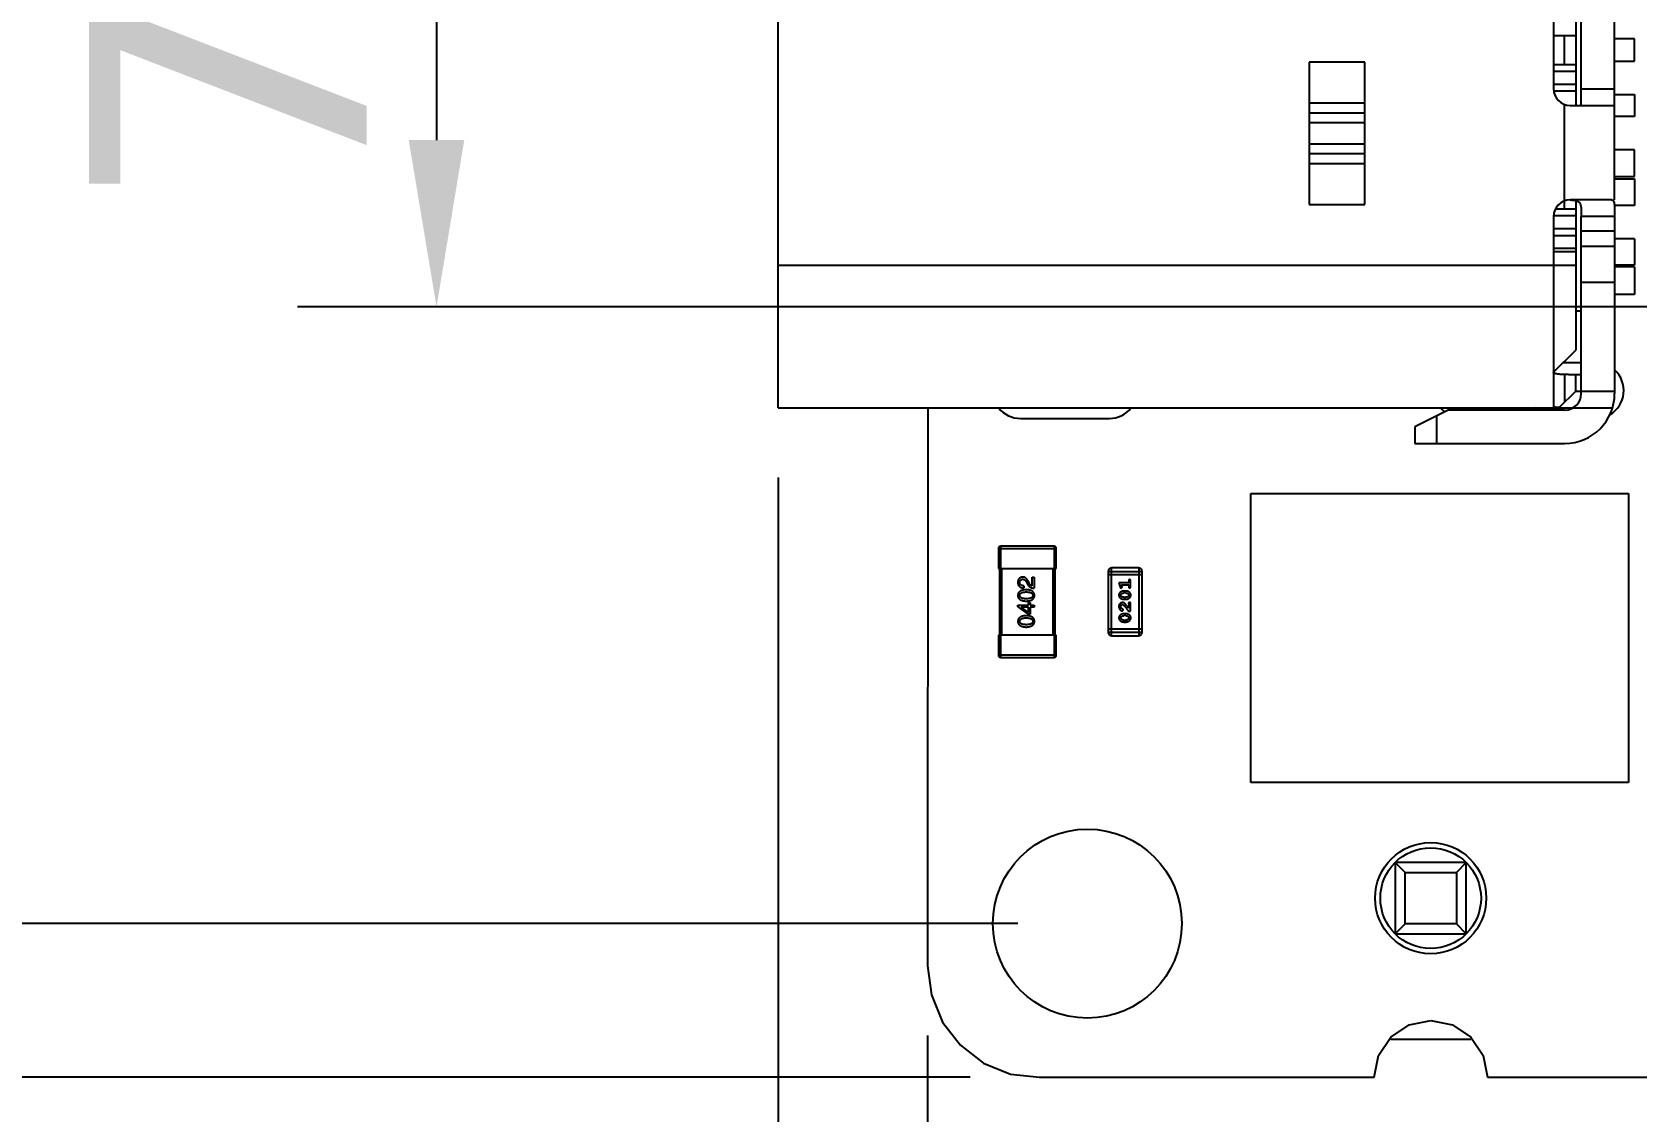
# Model space of a CAD drawing. Header units: millimetres. Extents: x 563 to 681, y 173 to 284.
# Drawn here: x 602.34 to 616.78, y 244.02 to 253.73 of the extents above; entities that cross this region are included whole.
import ezdxf

# ---------------------------------------------------------------- set-up
doc = ezdxf.new("R2010")
doc.units = ezdxf.units.MM
doc.header["$LTSCALE"] = 30.734
doc.header["$PDMODE"] = 3
doc.header["$PDSIZE"] = 0.3125
doc.layers.get('0').update_dxf_attribs({"linetype": 'CONTINUOUS'})
doc.layers.get('Defpoints').update_dxf_attribs({"linetype": 'CONTINUOUS'})
doc.layers.add('dim', color=6, linetype='CONTINUOUS', lineweight=9)
doc.styles.add('Verdana', font='verdana.ttf', dxfattribs={"height": 2.5})
doc.dimstyles.new('aaaaaaaa 3.0', dxfattribs={"dimtxt": 2.5, "dimasz": 1.5, "dimexe": 1.25, "dimexo": 0.625, "dimtad": 1, "dimdec": 1, "dimzin": 9, "dimdsep": 46, "dimtxsty": 'Verdana', "dimcen": 0, "dimazin": 0, "dimtfac": 1, "dimtofl": 0, "dimtmove": 0, "dimatfit": 3, "dimfxl": 1, "dimlwd": 25, "dimlwe": 25, "dimarcsym": 0})

# ---------------------------------------------------------------- blocks, each defined once
blk = doc.blocks.new('*D17')
at = {"layer": 'Defpoints', "color": 0}
for p in [(611.405, 265.342), (595.015, 244.334), (611.405, 244.334)]:
    blk.add_point(p, dxfattribs=at)
at = {"layer": 'dim', "color": 0, "lineweight": 25}
for p, q in [((610.78, 265.342), (593.765, 265.342)), ((595.015, 263.842), (595.015, 245.834)), ((610.78, 244.334), (593.765, 244.334))]:
    blk.add_line(p, q, dxfattribs=at)
at = {"layer": 'dim', "color": 0}
for points in [[(595.265, 263.842), (594.765, 263.842), (595.015, 265.342)], [(594.765, 245.834), (595.265, 245.834), (595.015, 244.334)]]:
    blk.add_solid(points, dxfattribs=at)
at = {"layer": 'dim', "color": 0, "insert": (593.114, 254.838), "char_height": 2.5, "attachment_point": 5, "rotation": 90, "style": 'Verdana'}
blk.add_mtext('21', dxfattribs=at)
blk = doc.blocks.new('*D20')
at = {"layer": 'Defpoints', "color": 0}
for p in [(611.834, 263.954), (600.347, 245.715), (611.835, 245.715)]:
    blk.add_point(p, dxfattribs=at)
at = {"layer": 'dim', "color": 0, "lineweight": 25}
for p, q in [((611.209, 263.954), (599.097, 263.954)), ((600.347, 262.454), (600.347, 247.215)), ((611.21, 245.715), (599.097, 245.715))]:
    blk.add_line(p, q, dxfattribs=at)
at = {"layer": 'dim', "color": 0}
for points in [[(600.597, 262.454), (600.097, 262.454), (600.347, 263.954)], [(600.097, 247.215), (600.597, 247.215), (600.347, 245.715)]]:
    blk.add_solid(points, dxfattribs=at)
at = {"layer": 'dim', "color": 0, "insert": (598.415, 254.835), "char_height": 2.5, "attachment_point": 5, "rotation": 90, "style": 'Verdana'}
blk.add_mtext('18.2', dxfattribs=at)
blk = doc.blocks.new('*D25')
at = {"layer": 'Defpoints', "color": 0}
for p in [(632.68, 246.574), (610.397, 245.334), (632.68, 233.318)]:
    blk.add_point(p, dxfattribs=at)
at = {"layer": 'dim', "color": 0, "lineweight": 25}
for p, q in [((632.68, 245.949), (632.68, 232.068)), ((610.397, 244.709), (610.397, 232.068)), ((611.897, 233.318), (631.18, 233.318))]:
    blk.add_line(p, q, dxfattribs=at)
at = {"layer": 'dim', "color": 0}
for points in [[(611.897, 233.568), (611.897, 233.068), (610.397, 233.318)], [(631.18, 233.068), (631.18, 233.568), (632.68, 233.318)]]:
    blk.add_solid(points, dxfattribs=at)
at = {"layer": 'dim', "color": 0, "insert": (621.539, 235.245), "char_height": 2.5, "attachment_point": 5, "style": 'Verdana'}
blk.add_mtext('22.3', dxfattribs=at)
blk = doc.blocks.new('*D28')
at = {"layer": 'Defpoints', "color": 0}
for p in [(609.051, 250.354), (610.397, 245.334), (610.397, 233.318)]:
    blk.add_point(p, dxfattribs=at)
at = {"layer": 'dim', "color": 0, "lineweight": 25}
for p, q in [((609.051, 249.729), (609.051, 232.068)), ((610.397, 244.709), (610.397, 232.068)), ((607.551, 233.318), (599.55, 233.318)), ((611.897, 233.318), (613.397, 233.318))]:
    blk.add_line(p, q, dxfattribs=at)
at = {"layer": 'dim', "color": 0}
for points in [[(607.551, 233.068), (607.551, 233.568), (609.051, 233.318)], [(611.897, 233.568), (611.897, 233.068), (610.397, 233.318)]]:
    blk.add_solid(points, dxfattribs=at)
at = {"layer": 'dim', "color": 0, "insert": (602.624, 235.245), "char_height": 2.5, "attachment_point": 5, "style": 'Verdana'}
blk.add_mtext('1.3', dxfattribs=at)
blk = doc.blocks.new('*D31')
at = {"layer": 'Defpoints', "color": 0}
for p in [(624.585, 258.369), (605.977, 251.263), (624.585, 251.263)]:
    blk.add_point(p, dxfattribs=at)
at = {"layer": 'dim', "color": 0, "lineweight": 25}
for p, q in [((623.96, 258.369), (604.727, 258.369)), ((605.977, 256.869), (605.977, 252.763)), ((623.96, 251.263), (604.727, 251.263))]:
    blk.add_line(p, q, dxfattribs=at)
at = {"layer": 'dim', "color": 0}
for points in [[(606.227, 256.869), (605.727, 256.869), (605.977, 258.369)], [(605.727, 252.763), (606.227, 252.763), (605.977, 251.263)]]:
    blk.add_solid(points, dxfattribs=at)
at = {"layer": 'dim', "color": 0, "insert": (604.098, 254.816), "char_height": 2.5, "attachment_point": 5, "rotation": 90, "style": 'Verdana'}
blk.add_mtext('7.1', dxfattribs=at)
blk = doc.blocks.new('*D32')
at = {"layer": 'Defpoints', "color": 0}
for p in [(624.586, 251.319), (610.397, 245.334), (624.586, 238.448)]:
    blk.add_point(p, dxfattribs=at)
at = {"layer": 'dim', "color": 0, "lineweight": 25}
for p, q in [((624.586, 250.694), (624.586, 237.198)), ((610.397, 244.709), (610.397, 237.198)), ((611.897, 238.448), (623.086, 238.448))]:
    blk.add_line(p, q, dxfattribs=at)
at = {"layer": 'dim', "color": 0}
for points in [[(611.897, 238.698), (611.897, 238.198), (610.397, 238.448)], [(623.086, 238.198), (623.086, 238.698), (624.586, 238.448)]]:
    blk.add_solid(points, dxfattribs=at)
at = {"layer": 'dim', "color": 0, "insert": (617.491, 240.349), "char_height": 2.5, "attachment_point": 5, "style": 'Verdana'}
blk.add_mtext('14.2', dxfattribs=at)

msp = doc.modelspace()

# ---------------------------------------------------------------- linework, layer by layer
at = {"linetype": 'Continuous'}
for p, q in [((609.051, 250.354), (609.051, 259.294)), ((616.581, 252.224), (616.581, 257.424)), ((616.231, 256.574), (616.231, 253.074)), ((616.281, 253.074), (616.281, 256.574)), ((616.031, 256.424), (616.031, 253.224)), ((616.031, 253.704), (616.231, 253.704)), ((616.131, 253.444), (616.131, 253.704)), ((616.759, 253.674), (616.581, 253.674)), ((616.759, 253.474), (616.759, 253.674)), ((613.831, 253.464), (613.831, 252.184)), ((614.331, 253.464), (613.831, 253.464)), ((614.331, 252.184), (614.331, 253.464)), ((616.031, 253.444), (616.231, 253.444)), ((616.031, 253.384), (616.231, 253.384)), ((616.581, 253.474), (616.759, 253.474)), ((616.231, 253.264), (616.031, 253.264)), ((616.281, 253.224), (616.581, 253.224)), ((613.831, 253.098), (614.331, 253.098)), ((616.231, 253.204), (616.034, 253.204)), ((616.131, 252.144), (616.131, 253.082)), ((616.181, 253.074), (616.581, 253.074)), ((616.581, 253.174), (616.759, 253.174)), ((616.759, 253.174), (616.759, 252.974)), ((613.831, 253.009), (614.331, 253.009)), ((614.331, 252.918), (613.831, 252.918)), ((616.759, 252.974), (616.581, 252.974)), ((613.831, 252.73), (614.331, 252.73)), ((614.331, 252.638), (613.831, 252.638)), ((616.759, 252.674), (616.581, 252.674)), ((616.759, 252.434), (616.759, 252.674)), ((614.331, 252.55), (613.831, 252.55)), ((616.581, 252.434), (616.759, 252.434)), ((616.581, 252.414), (616.759, 252.414)), ((616.759, 252.414), (616.759, 252.174)), ((616.556, 252.224), (616.181, 252.224)), ((616.231, 252.218), (616.231, 250.874)), ((613.831, 252.184), (614.331, 252.184)), ((616.031, 252.074), (616.031, 250.37)), ((616.033, 252.084), (616.231, 252.084)), ((616.051, 252.144), (616.231, 252.144)), ((616.281, 250.484), (616.281, 252.074)), ((616.581, 252.074), (616.281, 252.074)), ((616.759, 252.174), (616.581, 252.174)), ((616.581, 252.074), (616.581, 250.484)), ((616.231, 251.964), (616.031, 251.964)), ((616.281, 251.945), (616.581, 251.945)), ((616.031, 251.904), (616.231, 251.904)), ((616.031, 251.791), (616.231, 251.791)), ((616.581, 251.805), (616.281, 251.805)), ((616.759, 251.874), (616.581, 251.874)), ((616.759, 251.874), (616.759, 251.639)), ((616.231, 251.634), (609.051, 251.634)), ((616.031, 251.761), (616.231, 251.761)), ((616.759, 251.639), (616.581, 251.639)), ((616.759, 251.624), (616.581, 251.624)), ((616.759, 251.624), (616.759, 251.374)), ((616.281, 251.484), (616.581, 251.484)), ((616.759, 251.374), (616.581, 251.374)), ((616.281, 251.224), (616.231, 251.224)), ((616.031, 250.674), (616.231, 250.874)), ((616.281, 250.759), (616.116, 250.759)), ((616.131, 250.654), (616.131, 250.404)), ((616.167, 250.654), (616.131, 250.654)), ((616.167, 250.654), (616.281, 250.654)), ((616.231, 250.504), (616.231, 250.654)), ((616.231, 250.504), (616.083, 250.356)), ((616.231, 250.504), (616.581, 250.504)), ((609.051, 250.354), (616.081, 250.354)), ((610.399, 250.354), (610.397, 245.334)), ((615.081, 250.334), (614.781, 250.184)), ((616.131, 250.334), (615.081, 250.334)), ((615.211, 250.354), (615.211, 250.334)), ((615.361, 250.334), (615.361, 250.354)), ((616.083, 250.354), (616.562, 250.354)), ((611.233, 250.259), (612.033, 250.259)), ((614.781, 250.184), (614.781, 250.034)), ((614.981, 250.034), (614.981, 250.284)), ((614.781, 250.034), (616.131, 250.034)), ((613.305, 246.984), (613.305, 249.584)), ((613.305, 249.584), (616.705, 249.584)), ((616.705, 249.584), (616.705, 246.984)), ((611.035, 249.089), (611.035, 248.909)), ((611.035, 249.089), (611.555, 249.089)), ((611.055, 248.909), (611.055, 249.109)), ((611.535, 249.109), (611.055, 249.109)), ((611.535, 249.109), (611.535, 248.909)), ((611.555, 248.909), (611.555, 249.089)), ((611.035, 248.909), (611.555, 248.909)), ((611.045, 248.909), (611.045, 248.309)), ((611.065, 248.309), (611.065, 248.909)), ((611.525, 248.909), (611.525, 248.309)), ((611.545, 248.309), (611.545, 248.909)), ((612.023, 248.883), (612.023, 248.335)), ((612.023, 248.883), (612.328, 248.883)), ((612.053, 248.304), (612.053, 248.914)), ((612.297, 248.914), (612.053, 248.914)), ((612.297, 248.914), (612.297, 248.304)), ((612.328, 248.335), (612.328, 248.883)), ((611.262, 248.753), (611.262, 248.734)), ((611.287, 248.785), (611.298, 248.766)), ((611.312, 248.776), (611.303, 248.792)), ((611.339, 248.752), (611.339, 248.832)), ((611.339, 248.832), (611.357, 248.832)), ((611.357, 248.832), (611.357, 248.731)), ((612.328, 248.853), (612.023, 248.853)), ((612.119, 248.78), (612.129, 248.744)), ((612.207, 248.78), (612.119, 248.78)), ((612.146, 248.748), (612.142, 248.763)), ((612.142, 248.763), (612.207, 248.763)), ((612.207, 248.798), (612.207, 248.78)), ((612.207, 248.763), (612.207, 248.746)), ((612.224, 248.746), (612.224, 248.798)), ((611.305, 248.58), (611.305, 248.602)), ((611.305, 248.602), (611.321, 248.602)), ((611.321, 248.602), (611.321, 248.58)), ((612.181, 248.706), (612.163, 248.706)), ((612.163, 248.632), (612.181, 248.632)), ((612.181, 248.689), (612.164, 248.689)), ((612.164, 248.65), (612.181, 248.65)), ((612.207, 248.588), (612.207, 248.552)), ((612.224, 248.603), (612.216, 248.603)), ((612.224, 248.526), (612.224, 248.603)), ((611.209, 248.564), (611.209, 248.58)), ((611.209, 248.58), (611.305, 248.58)), ((611.209, 248.564), (611.303, 248.497)), ((611.238, 248.562), (611.238, 248.561)), ((611.305, 248.562), (611.238, 248.562)), ((611.305, 248.514), (611.238, 248.561)), ((611.321, 248.497), (611.303, 248.497)), ((611.305, 248.514), (611.305, 248.562)), ((611.321, 248.58), (611.357, 248.58)), ((611.321, 248.562), (611.321, 248.497)), ((611.357, 248.562), (611.321, 248.562)), ((611.357, 248.58), (611.357, 248.562)), ((612.181, 248.502), (612.163, 248.502)), ((612.181, 248.485), (612.164, 248.485)), ((612.164, 248.445), (612.181, 248.445)), ((612.205, 248.526), (612.224, 248.526)), ((611.035, 248.309), (611.035, 248.129)), ((611.555, 248.309), (611.035, 248.309)), ((611.055, 248.109), (611.055, 248.309)), ((611.535, 248.309), (611.535, 248.109)), ((611.555, 248.129), (611.555, 248.309)), ((612.328, 248.365), (612.023, 248.365)), ((612.328, 248.335), (612.023, 248.335)), ((612.053, 248.304), (612.297, 248.304)), ((612.163, 248.428), (612.181, 248.428)), ((611.555, 248.129), (611.035, 248.129)), ((611.055, 248.109), (611.535, 248.109)), ((616.705, 246.984), (613.305, 246.984)), ((614.605, 246.264), (614.605, 245.624)), ((614.694, 246.176), (614.605, 246.264)), ((615.245, 246.264), (614.605, 246.264)), ((614.694, 245.712), (614.694, 246.176)), ((614.694, 246.176), (615.157, 246.176)), ((615.245, 246.264), (615.157, 246.176)), ((615.157, 246.176), (615.157, 245.712)), ((615.245, 245.624), (615.245, 246.264)), ((614.694, 245.712), (614.605, 245.624)), ((615.157, 245.712), (614.694, 245.712)), ((615.245, 245.624), (615.157, 245.712)), ((614.605, 245.624), (615.245, 245.624)), ((610.397, 245.334), (610.431, 245.073)), ((610.431, 245.073), (610.532, 244.83)), ((610.532, 244.83), (610.692, 244.621)), ((614.73, 244.805), (614.925, 244.844)), ((614.925, 244.844), (615.121, 244.805)), ((614.454, 244.529), (614.565, 244.694)), ((614.565, 244.694), (614.73, 244.805)), ((615.121, 244.805), (615.286, 244.694)), ((615.286, 244.694), (615.396, 244.529)), ((610.692, 244.621), (610.901, 244.46)), ((615.286, 244.674), (614.565, 244.674)), ((610.901, 244.46), (611.144, 244.36)), ((614.416, 244.333), (614.454, 244.529)), ((615.396, 244.529), (615.435, 244.333)), ((611.144, 244.36), (611.405, 244.334)), ((611.405, 244.334), (614.416, 244.333)), ((615.435, 244.333), (616.956, 244.333))]:
    msp.add_line(p, q, dxfattribs=at)
msp.add_circle((611.835, 245.715), 0.85)
for radius in [0.5, 0.453]:
    msp.add_circle((614.925, 245.944), radius, dxfattribs=at)
for centre, radius, start, end in [((616.181, 253.224), 0.15, 180, 270), ((616.181, 252.074), 0.15, 90, 180), ((616.413, 250.509), 0.25, 300.7031, 47.2507), ((616.131, 250.484), 0.45, 270, 0), ((616.131, 250.484), 0.15, 270, 0), ((611.233, 250.509), 0.25, 218.9561, 270), ((612.033, 250.509), 0.25, 270, 321.0139), ((615.213, 250.509), 0.25, 218.9553, 229.8662), ((615.873, 250.204), 0.15, 90, 119.9041), ((611.055, 249.089), 0.02, 90, 180), ((611.535, 249.089), 0.02, 0, 90), ((612.053, 248.883), 0.0305, 90, 180), ((612.297, 248.883), 0.0305, 0, 90), ((612.053, 248.335), 0.0305, 180, 270), ((612.297, 248.335), 0.0305, 270, 0), ((611.055, 248.129), 0.02, 180, 270), ((611.535, 248.129), 0.02, 270, 0)]:
    msp.add_arc(centre, radius, start, end, dxfattribs=at)
for points, knots in [([(616.181, 252.224), (616.191, 252.223), (616.21, 252.223), (616.236, 252.219), (616.255, 252.21), (616.265, 252.2), (616.273, 252.187), (616.279, 252.166), (616.281, 252.138), (616.281, 252.107), (616.281, 252.085), (616.281, 252.074)], [0, 0, 0, 0, 0.138155, 0.258905, 0.36183, 0.410568, 0.460694, 0.572168, 0.702395, 0.847441, 1, 1, 1, 1]), ([(616.556, 252.224), (616.559, 252.224), (616.566, 252.222), (616.573, 252.212), (616.577, 252.198), (616.579, 252.18), (616.581, 252.157), (616.581, 252.131), (616.581, 252.103), (616.581, 252.084), (616.581, 252.074)], [0, 0, 0, 0, 0.058249, 0.124867, 0.214663, 0.331928, 0.474576, 0.637764, 0.815436, 1, 1, 1, 1]), ([(616.131, 250.654), (616.117, 250.654), (616.098, 250.655), (616.074, 250.657), (616.059, 250.659), (616.047, 250.661), (616.039, 250.665), (616.033, 250.669), (616.031, 250.673), (616.031, 250.675)], [0, 0, 0, 0, 0.390034, 0.551988, 0.689235, 0.800891, 0.886957, 0.950101, 1, 1, 1, 1]), ([(616.083, 250.356), (616.076, 250.356), (616.063, 250.357), (616.048, 250.359), (616.039, 250.362), (616.035, 250.364), (616.032, 250.367), (616.031, 250.369), (616.031, 250.37)], [0, 0, 0, 0, 0.396301, 0.692128, 0.801126, 0.885377, 0.948565, 1, 1, 1, 1]), ([(611.253, 248.832), (611.252, 248.832), (611.248, 248.832), (611.244, 248.831), (611.239, 248.83), (611.235, 248.828), (611.231, 248.826), (611.228, 248.824), (611.224, 248.822), (611.221, 248.819), (611.219, 248.816), (611.216, 248.813), (611.214, 248.809), (611.213, 248.805), (611.211, 248.8), (611.21, 248.796), (611.21, 248.791), (611.209, 248.787), (611.209, 248.785)], [0, 0, 0, 0, 0.070688, 0.137741, 0.201612, 0.262778, 0.321223, 0.378455, 0.434411, 0.490146, 0.546362, 0.603392, 0.662208, 0.723401, 0.787372, 0.85442, 0.925153, 1, 1, 1, 1]), ([(611.209, 248.785), (611.209, 248.783), (611.209, 248.779), (611.21, 248.774), (611.211, 248.768), (611.213, 248.763), (611.215, 248.759), (611.217, 248.755), (611.22, 248.751), (611.223, 248.748), (611.227, 248.745), (611.231, 248.742), (611.235, 248.74), (611.24, 248.738), (611.245, 248.736), (611.25, 248.735), (611.256, 248.735), (611.26, 248.735), (611.262, 248.734)], [0, 0, 0, 0, 0.07282, 0.141057, 0.2062, 0.267672, 0.326735, 0.383519, 0.439188, 0.494454, 0.549628, 0.605958, 0.66397, 0.72402, 0.787502, 0.854127, 0.925065, 1, 1, 1, 1]), ([(611.226, 248.783), (611.226, 248.784), (611.227, 248.786), (611.227, 248.789), (611.228, 248.792), (611.228, 248.795), (611.229, 248.798), (611.23, 248.8), (611.232, 248.802), (611.233, 248.804), (611.235, 248.806), (611.237, 248.807), (611.239, 248.809), (611.241, 248.81), (611.244, 248.811), (611.247, 248.812), (611.25, 248.812), (611.252, 248.812), (611.253, 248.812)], [0, 0, 0, 0, 0.076112, 0.148436, 0.216883, 0.281466, 0.34298, 0.402356, 0.459881, 0.51546, 0.571111, 0.62658, 0.683162, 0.741007, 0.801404, 0.863825, 0.930544, 1, 1, 1, 1]), ([(611.262, 248.753), (611.261, 248.753), (611.258, 248.753), (611.254, 248.754), (611.25, 248.755), (611.247, 248.755), (611.243, 248.757), (611.24, 248.758), (611.238, 248.759), (611.235, 248.761), (611.233, 248.763), (611.231, 248.765), (611.23, 248.768), (611.229, 248.77), (611.228, 248.773), (611.227, 248.776), (611.226, 248.779), (611.226, 248.782), (611.226, 248.783)], [0, 0, 0, 0, 0.082594, 0.15978, 0.232961, 0.301462, 0.365595, 0.426678, 0.484662, 0.540809, 0.595146, 0.648401, 0.702272, 0.757102, 0.813447, 0.872233, 0.934055, 1, 1, 1, 1]), ([(611.303, 248.792), (611.302, 248.794), (611.3, 248.797), (611.298, 248.802), (611.295, 248.806), (611.293, 248.81), (611.29, 248.814), (611.287, 248.817), (611.284, 248.82), (611.281, 248.823), (611.278, 248.825), (611.275, 248.827), (611.271, 248.829), (611.268, 248.83), (611.264, 248.831), (611.261, 248.832), (611.257, 248.832), (611.255, 248.832), (611.253, 248.832)], [0, 0, 0, 0, 0.082731, 0.161257, 0.236138, 0.307554, 0.375712, 0.440848, 0.502916, 0.562567, 0.619798, 0.675716, 0.73039, 0.78386, 0.837315, 0.890547, 0.944917, 1, 1, 1, 1]), ([(611.253, 248.812), (611.253, 248.812), (611.255, 248.812), (611.257, 248.812), (611.26, 248.812), (611.262, 248.811), (611.264, 248.81), (611.267, 248.809), (611.269, 248.808), (611.271, 248.806), (611.273, 248.805), (611.275, 248.803), (611.277, 248.8), (611.279, 248.798), (611.281, 248.795), (611.283, 248.792), (611.285, 248.789), (611.286, 248.786), (611.287, 248.785)], [0, 0, 0, 0, 0.052237, 0.103888, 0.155485, 0.207395, 0.259864, 0.31356, 0.369176, 0.4266, 0.486836, 0.550048, 0.61567, 0.685271, 0.75824, 0.834614, 0.915635, 1, 1, 1, 1]), ([(611.298, 248.766), (611.299, 248.764), (611.301, 248.762), (611.303, 248.758), (611.306, 248.754), (611.309, 248.751), (611.312, 248.748), (611.315, 248.745), (611.318, 248.742), (611.322, 248.74), (611.326, 248.738), (611.33, 248.736), (611.334, 248.735), (611.338, 248.734), (611.342, 248.733), (611.347, 248.732), (611.352, 248.731), (611.355, 248.731), (611.357, 248.731)], [0, 0, 0, 0, 0.065828, 0.130094, 0.192451, 0.254037, 0.313974, 0.373757, 0.433048, 0.492243, 0.551902, 0.611758, 0.672678, 0.734814, 0.798569, 0.863693, 0.930488, 1, 1, 1, 1]), ([(611.339, 248.752), (611.338, 248.752), (611.336, 248.752), (611.332, 248.754), (611.328, 248.756), (611.325, 248.759), (611.321, 248.762), (611.318, 248.767), (611.315, 248.771), (611.313, 248.775), (611.312, 248.776)], [0, 0, 0, 0, 0.103034, 0.208166, 0.318255, 0.434664, 0.559728, 0.695394, 0.841708, 1, 1, 1, 1]), ([(612.129, 248.744), (612.129, 248.743), (612.129, 248.741), (612.13, 248.739), (612.131, 248.738), (612.132, 248.736), (612.133, 248.736), (612.135, 248.735), (612.136, 248.735), (612.137, 248.735), (612.138, 248.735)], [0, 0, 0, 0, 0.187321, 0.344927, 0.475328, 0.579604, 0.674244, 0.773631, 0.882025, 1, 1, 1, 1]), ([(612.138, 248.735), (612.138, 248.735), (612.14, 248.735), (612.141, 248.735), (612.143, 248.736), (612.144, 248.737), (612.146, 248.738), (612.146, 248.74), (612.147, 248.741), (612.147, 248.742), (612.147, 248.743)], [0, 0, 0, 0, 0.138815, 0.27042, 0.39836, 0.52875, 0.654955, 0.771147, 0.884581, 1, 1, 1, 1]), ([(612.147, 248.743), (612.147, 248.743), (612.147, 248.744), (612.147, 248.745), (612.146, 248.746), (612.146, 248.747), (612.146, 248.748)], [0, 0, 0, 0, 0.183151, 0.413144, 0.682305, 1, 1, 1, 1]), ([(612.215, 248.809), (612.215, 248.809), (612.214, 248.809), (612.212, 248.808), (612.211, 248.807), (612.209, 248.806), (612.208, 248.805), (612.207, 248.803), (612.207, 248.8), (612.207, 248.799), (612.207, 248.798)], [0, 0, 0, 0, 0.11517, 0.223509, 0.328254, 0.438012, 0.553651, 0.682263, 0.830856, 1, 1, 1, 1]), ([(612.207, 248.746), (612.207, 248.745), (612.207, 248.743), (612.207, 248.741), (612.208, 248.739), (612.209, 248.737), (612.211, 248.736), (612.212, 248.735), (612.214, 248.735), (612.215, 248.735), (612.215, 248.735)], [0, 0, 0, 0, 0.169102, 0.317658, 0.446239, 0.563118, 0.671828, 0.776546, 0.884858, 1, 1, 1, 1]), ([(612.224, 248.798), (612.224, 248.799), (612.224, 248.8), (612.224, 248.803), (612.223, 248.805), (612.222, 248.806), (612.22, 248.807), (612.219, 248.808), (612.217, 248.809), (612.216, 248.809), (612.215, 248.809)], [0, 0, 0, 0, 0.169012, 0.317488, 0.445429, 0.560977, 0.67065, 0.776666, 0.88492, 1, 1, 1, 1]), ([(612.215, 248.735), (612.216, 248.735), (612.217, 248.735), (612.219, 248.735), (612.22, 248.736), (612.222, 248.737), (612.223, 248.739), (612.224, 248.741), (612.224, 248.743), (612.224, 248.745), (612.224, 248.746)], [0, 0, 0, 0, 0.115051, 0.223278, 0.329269, 0.437893, 0.554681, 0.682591, 0.83103, 1, 1, 1, 1]), ([(611.285, 248.718), (611.282, 248.718), (611.277, 248.718), (611.268, 248.717), (611.26, 248.715), (611.253, 248.714), (611.246, 248.712), (611.24, 248.71), (611.234, 248.707), (611.229, 248.704), (611.225, 248.701), (611.221, 248.697), (611.217, 248.693), (611.214, 248.688), (611.212, 248.684), (611.211, 248.678), (611.209, 248.673), (611.209, 248.669), (611.209, 248.667)], [0, 0, 0, 0, 0.088475, 0.171606, 0.249595, 0.322626, 0.391327, 0.455765, 0.516374, 0.573675, 0.628522, 0.681161, 0.732559, 0.783563, 0.83504, 0.887639, 0.942585, 1, 1, 1, 1]), ([(611.209, 248.667), (611.209, 248.665), (611.209, 248.661), (611.21, 248.656), (611.212, 248.65), (611.214, 248.645), (611.217, 248.641), (611.22, 248.637), (611.224, 248.633), (611.229, 248.63), (611.234, 248.627), (611.239, 248.624), (611.246, 248.622), (611.252, 248.62), (611.26, 248.618), (611.268, 248.617), (611.276, 248.617), (611.282, 248.616), (611.285, 248.616)], [0, 0, 0, 0, 0.057911, 0.113262, 0.165956, 0.217443, 0.268511, 0.319665, 0.372, 0.426129, 0.483365, 0.543779, 0.607756, 0.676562, 0.749704, 0.827713, 0.911177, 1, 1, 1, 1]), ([(611.226, 248.667), (611.226, 248.668), (611.227, 248.671), (611.227, 248.674), (611.228, 248.678), (611.23, 248.681), (611.232, 248.684), (611.235, 248.686), (611.238, 248.688), (611.241, 248.691), (611.245, 248.692), (611.25, 248.694), (611.254, 248.695), (611.26, 248.696), (611.265, 248.697), (611.272, 248.698), (611.278, 248.698), (611.283, 248.698), (611.285, 248.698)], [0, 0, 0, 0, 0.050604, 0.098688, 0.145699, 0.191791, 0.238625, 0.286717, 0.337546, 0.391814, 0.449755, 0.512106, 0.579685, 0.652048, 0.730262, 0.814146, 0.904281, 1, 1, 1, 1]), ([(611.285, 248.637), (611.283, 248.637), (611.278, 248.637), (611.272, 248.637), (611.265, 248.638), (611.26, 248.639), (611.254, 248.64), (611.25, 248.641), (611.245, 248.642), (611.241, 248.644), (611.238, 248.646), (611.235, 248.648), (611.232, 248.651), (611.23, 248.654), (611.228, 248.657), (611.227, 248.66), (611.227, 248.663), (611.226, 248.666), (611.226, 248.667)], [0, 0, 0, 0, 0.096452, 0.187278, 0.271765, 0.350519, 0.423437, 0.491321, 0.554011, 0.612224, 0.666281, 0.717003, 0.764884, 0.811423, 0.856783, 0.902993, 0.950236, 1, 1, 1, 1]), ([(611.359, 248.667), (611.359, 248.669), (611.359, 248.673), (611.358, 248.679), (611.356, 248.684), (611.354, 248.689), (611.352, 248.693), (611.348, 248.697), (611.345, 248.701), (611.34, 248.705), (611.335, 248.708), (611.33, 248.71), (611.324, 248.712), (611.317, 248.714), (611.31, 248.716), (611.302, 248.717), (611.294, 248.718), (611.288, 248.718), (611.285, 248.718)], [0, 0, 0, 0, 0.059134, 0.115603, 0.169236, 0.221572, 0.273254, 0.32474, 0.377319, 0.431815, 0.488555, 0.548609, 0.612242, 0.680182, 0.75251, 0.829782, 0.91231, 1, 1, 1, 1]), ([(611.285, 248.698), (611.288, 248.698), (611.292, 248.698), (611.299, 248.698), (611.305, 248.697), (611.311, 248.696), (611.316, 248.695), (611.321, 248.694), (611.325, 248.692), (611.329, 248.691), (611.333, 248.688), (611.336, 248.686), (611.338, 248.684), (611.34, 248.681), (611.342, 248.678), (611.343, 248.674), (611.344, 248.671), (611.344, 248.668), (611.344, 248.667)], [0, 0, 0, 0, 0.094834, 0.184067, 0.267029, 0.344713, 0.417334, 0.484367, 0.546941, 0.604717, 0.65953, 0.710539, 0.759381, 0.806382, 0.853027, 0.900623, 0.949121, 1, 1, 1, 1]), ([(611.344, 248.667), (611.344, 248.666), (611.344, 248.663), (611.344, 248.66), (611.342, 248.657), (611.341, 248.654), (611.339, 248.651), (611.336, 248.648), (611.333, 248.646), (611.33, 248.644), (611.326, 248.642), (611.321, 248.641), (611.316, 248.64), (611.311, 248.639), (611.305, 248.638), (611.299, 248.637), (611.292, 248.637), (611.288, 248.637), (611.285, 248.637)], [0, 0, 0, 0, 0.049766, 0.097012, 0.143225, 0.188786, 0.235079, 0.282962, 0.333687, 0.387747, 0.445963, 0.508657, 0.576545, 0.649868, 0.72822, 0.812712, 0.903543, 1, 1, 1, 1]), ([(611.285, 248.616), (611.288, 248.616), (611.294, 248.617), (611.302, 248.617), (611.31, 248.618), (611.317, 248.62), (611.324, 248.622), (611.33, 248.624), (611.335, 248.627), (611.34, 248.63), (611.345, 248.633), (611.348, 248.637), (611.352, 248.641), (611.354, 248.645), (611.356, 248.65), (611.358, 248.656), (611.359, 248.661), (611.359, 248.665), (611.359, 248.667)], [0, 0, 0, 0, 0.087693, 0.170223, 0.247496, 0.319826, 0.387768, 0.451403, 0.511459, 0.568358, 0.622671, 0.675251, 0.726739, 0.778422, 0.830759, 0.884394, 0.940865, 1, 1, 1, 1]), ([(612.163, 248.706), (612.162, 248.706), (612.16, 248.706), (612.157, 248.706), (612.154, 248.706), (612.151, 248.705), (612.148, 248.704), (612.145, 248.703), (612.142, 248.702), (612.139, 248.7), (612.136, 248.698), (612.134, 248.697), (612.131, 248.695), (612.129, 248.693), (612.127, 248.692), (612.126, 248.69), (612.124, 248.688), (612.123, 248.686), (612.121, 248.683), (612.12, 248.679), (612.119, 248.674), (612.119, 248.671), (612.119, 248.669)], [0, 0, 0, 0, 0.049855, 0.099516, 0.148482, 0.19758, 0.246804, 0.296268, 0.346517, 0.397047, 0.446826, 0.49336, 0.537801, 0.579207, 0.617974, 0.654833, 0.689171, 0.722088, 0.786392, 0.853518, 0.924186, 1, 1, 1, 1]), ([(612.119, 248.669), (612.119, 248.668), (612.119, 248.665), (612.12, 248.661), (612.121, 248.657), (612.122, 248.654), (612.124, 248.65), (612.127, 248.647), (612.13, 248.644), (612.133, 248.642), (612.137, 248.64), (612.14, 248.638), (612.144, 248.636), (612.148, 248.635), (612.152, 248.634), (612.156, 248.633), (612.159, 248.633), (612.162, 248.633), (612.163, 248.632)], [0, 0, 0, 0, 0.06692, 0.130834, 0.19258, 0.252759, 0.312631, 0.373411, 0.436359, 0.501894, 0.568244, 0.632472, 0.69556, 0.757163, 0.818592, 0.878885, 0.939235, 1, 1, 1, 1]), ([(612.151, 248.603), (612.15, 248.603), (612.148, 248.602), (612.145, 248.602), (612.142, 248.601), (612.139, 248.6), (612.136, 248.599), (612.133, 248.597), (612.131, 248.595), (612.128, 248.592), (612.126, 248.59), (612.124, 248.587), (612.122, 248.584), (612.121, 248.581), (612.12, 248.577), (612.119, 248.574), (612.119, 248.57), (612.119, 248.567), (612.119, 248.566)], [0, 0, 0, 0, 0.060981, 0.120256, 0.178148, 0.236115, 0.293993, 0.352864, 0.413358, 0.476056, 0.539296, 0.602396, 0.665116, 0.728325, 0.792919, 0.859317, 0.928302, 1, 1, 1, 1]), ([(612.136, 248.669), (612.136, 248.67), (612.136, 248.671), (612.136, 248.673), (612.137, 248.675), (612.137, 248.676), (612.138, 248.678), (612.139, 248.679), (612.14, 248.68), (612.141, 248.681), (612.141, 248.682)], [0, 0, 0, 0, 0.138115, 0.270177, 0.397547, 0.520057, 0.63869, 0.757499, 0.878226, 1, 1, 1, 1]), ([(612.142, 248.657), (612.141, 248.657), (612.14, 248.658), (612.139, 248.66), (612.138, 248.661), (612.137, 248.663), (612.137, 248.664), (612.136, 248.666), (612.136, 248.668), (612.136, 248.669), (612.136, 248.669)], [0, 0, 0, 0, 0.13042, 0.256046, 0.378133, 0.498725, 0.620452, 0.742761, 0.869406, 1, 1, 1, 1]), ([(612.136, 248.566), (612.136, 248.567), (612.136, 248.57), (612.137, 248.574), (612.138, 248.577), (612.14, 248.58), (612.143, 248.582), (612.145, 248.584), (612.148, 248.585), (612.15, 248.585), (612.151, 248.585)], [0, 0, 0, 0, 0.156344, 0.299348, 0.4327, 0.561, 0.682299, 0.791883, 0.89611, 1, 1, 1, 1]), ([(612.141, 248.682), (612.142, 248.682), (612.144, 248.683), (612.146, 248.685), (612.149, 248.686), (612.152, 248.687), (612.155, 248.688), (612.157, 248.689), (612.161, 248.689), (612.163, 248.689), (612.164, 248.689)], [0, 0, 0, 0, 0.125331, 0.248948, 0.371201, 0.494032, 0.616811, 0.742104, 0.868849, 1, 1, 1, 1]), ([(612.164, 248.65), (612.163, 248.65), (612.16, 248.65), (612.157, 248.65), (612.154, 248.651), (612.152, 248.652), (612.149, 248.653), (612.146, 248.654), (612.144, 248.655), (612.143, 248.656), (612.142, 248.657)], [0, 0, 0, 0, 0.135446, 0.266257, 0.393419, 0.517936, 0.639137, 0.758785, 0.879345, 1, 1, 1, 1]), ([(612.18, 248.586), (612.179, 248.587), (612.178, 248.588), (612.175, 248.591), (612.173, 248.593), (612.171, 248.595), (612.169, 248.596), (612.168, 248.598), (612.166, 248.599), (612.164, 248.6), (612.161, 248.601), (612.158, 248.602), (612.155, 248.603), (612.153, 248.603), (612.151, 248.603)], [0, 0, 0, 0, 0.103002, 0.197728, 0.285279, 0.365235, 0.437224, 0.502446, 0.560545, 0.611446, 0.707576, 0.80349, 0.900532, 1, 1, 1, 1]), ([(612.151, 248.585), (612.151, 248.585), (612.153, 248.585), (612.155, 248.584), (612.158, 248.583), (612.159, 248.581), (612.16, 248.581)], [0, 0, 0, 0, 0.212836, 0.442809, 0.70317, 1, 1, 1, 1]), ([(612.207, 248.552), (612.205, 248.554), (612.202, 248.558), (612.198, 248.564), (612.194, 248.569), (612.19, 248.573), (612.187, 248.577), (612.184, 248.58), (612.182, 248.583), (612.18, 248.585), (612.18, 248.586)], [0, 0, 0, 0, 0.176662, 0.337826, 0.484741, 0.617764, 0.73494, 0.837793, 0.926412, 1, 1, 1, 1]), ([(612.226, 248.67), (612.226, 248.671), (612.226, 248.674), (612.225, 248.678), (612.224, 248.682), (612.222, 248.685), (612.22, 248.689), (612.218, 248.692), (612.215, 248.694), (612.211, 248.697), (612.208, 248.699), (612.204, 248.701), (612.2, 248.703), (612.197, 248.704), (612.193, 248.705), (612.189, 248.706), (612.185, 248.706), (612.182, 248.706), (612.181, 248.706)], [0, 0, 0, 0, 0.067217, 0.131051, 0.19272, 0.252824, 0.312745, 0.373449, 0.436041, 0.501494, 0.567761, 0.632087, 0.695096, 0.757109, 0.817993, 0.878657, 0.939311, 1, 1, 1, 1]), ([(612.181, 248.689), (612.182, 248.689), (612.184, 248.689), (612.187, 248.689), (612.19, 248.688), (612.193, 248.687), (612.195, 248.686), (612.198, 248.685), (612.2, 248.684), (612.202, 248.682), (612.203, 248.682)], [0, 0, 0, 0, 0.135449, 0.266263, 0.393429, 0.516942, 0.639128, 0.758779, 0.879341, 1, 1, 1, 1]), ([(612.181, 248.632), (612.182, 248.633), (612.184, 248.633), (612.187, 248.633), (612.191, 248.633), (612.194, 248.634), (612.197, 248.635), (612.2, 248.636), (612.203, 248.637), (612.206, 248.639), (612.208, 248.64), (612.211, 248.642), (612.213, 248.644), (612.215, 248.645), (612.217, 248.647), (612.219, 248.649), (612.22, 248.65), (612.222, 248.653), (612.223, 248.656), (612.225, 248.66), (612.226, 248.665), (612.226, 248.668), (612.226, 248.67)], [0, 0, 0, 0, 0.049886, 0.09882, 0.148132, 0.19689, 0.246038, 0.295176, 0.345305, 0.395692, 0.445312, 0.491875, 0.535813, 0.577009, 0.616081, 0.652689, 0.687585, 0.720206, 0.785062, 0.85223, 0.923759, 1, 1, 1, 1]), ([(612.203, 248.657), (612.202, 248.657), (612.201, 248.656), (612.198, 248.654), (612.196, 248.653), (612.193, 248.652), (612.19, 248.651), (612.187, 248.65), (612.184, 248.65), (612.182, 248.65), (612.181, 248.65)], [0, 0, 0, 0, 0.124927, 0.248361, 0.370889, 0.492583, 0.61616, 0.741472, 0.869044, 1, 1, 1, 1]), ([(612.203, 248.682), (612.203, 248.681), (612.204, 248.681), (612.205, 248.679), (612.206, 248.678), (612.207, 248.676), (612.208, 248.675), (612.208, 248.673), (612.208, 248.671), (612.208, 248.67), (612.208, 248.67)], [0, 0, 0, 0, 0.129853, 0.25607, 0.380154, 0.49978, 0.62208, 0.743277, 0.868791, 1, 1, 1, 1]), ([(612.208, 248.67), (612.208, 248.669), (612.208, 248.668), (612.208, 248.666), (612.208, 248.664), (612.207, 248.663), (612.206, 248.661), (612.205, 248.66), (612.204, 248.659), (612.204, 248.658), (612.203, 248.657)], [0, 0, 0, 0, 0.139844, 0.271849, 0.399162, 0.521619, 0.6402, 0.758957, 0.87828, 1, 1, 1, 1]), ([(612.216, 248.603), (612.215, 248.603), (612.213, 248.603), (612.211, 248.602), (612.208, 248.601), (612.207, 248.6), (612.205, 248.599), (612.204, 248.598), (612.204, 248.596), (612.204, 248.595), (612.204, 248.594)], [0, 0, 0, 0, 0.1844, 0.34094, 0.473574, 0.586824, 0.690029, 0.789175, 0.890445, 1, 1, 1, 1]), ([(612.204, 248.594), (612.204, 248.594), (612.204, 248.593), (612.204, 248.591), (612.205, 248.59), (612.206, 248.589), (612.207, 248.588)], [0, 0, 0, 0, 0.20611, 0.432681, 0.695597, 1, 1, 1, 1]), ([(611.285, 248.485), (611.282, 248.485), (611.277, 248.484), (611.268, 248.484), (611.26, 248.482), (611.253, 248.481), (611.246, 248.479), (611.24, 248.477), (611.234, 248.474), (611.229, 248.471), (611.225, 248.468), (611.221, 248.464), (611.217, 248.46), (611.214, 248.455), (611.212, 248.45), (611.211, 248.445), (611.209, 248.44), (611.209, 248.436), (611.209, 248.434)], [0, 0, 0, 0, 0.088475, 0.171606, 0.249595, 0.322626, 0.391327, 0.455765, 0.516374, 0.573675, 0.628522, 0.681161, 0.732559, 0.783563, 0.83504, 0.887639, 0.942585, 1, 1, 1, 1]), ([(611.226, 248.434), (611.226, 248.435), (611.227, 248.438), (611.227, 248.441), (611.228, 248.445), (611.23, 248.448), (611.232, 248.45), (611.235, 248.453), (611.238, 248.455), (611.241, 248.457), (611.245, 248.459), (611.25, 248.461), (611.254, 248.462), (611.26, 248.463), (611.265, 248.464), (611.272, 248.465), (611.278, 248.465), (611.283, 248.465), (611.285, 248.465)], [0, 0, 0, 0, 0.050604, 0.098688, 0.145699, 0.191791, 0.238625, 0.286717, 0.337546, 0.391814, 0.449755, 0.512106, 0.579685, 0.652048, 0.730262, 0.814146, 0.904281, 1, 1, 1, 1]), ([(611.359, 248.434), (611.359, 248.436), (611.359, 248.44), (611.358, 248.445), (611.356, 248.451), (611.354, 248.456), (611.352, 248.46), (611.348, 248.464), (611.345, 248.468), (611.34, 248.471), (611.335, 248.474), (611.33, 248.477), (611.324, 248.479), (611.317, 248.481), (611.31, 248.483), (611.302, 248.484), (611.294, 248.484), (611.288, 248.485), (611.285, 248.485)], [0, 0, 0, 0, 0.059134, 0.115603, 0.169236, 0.221572, 0.273254, 0.32474, 0.377319, 0.431815, 0.488555, 0.548609, 0.612242, 0.680182, 0.75251, 0.829782, 0.91231, 1, 1, 1, 1]), ([(611.285, 248.465), (611.288, 248.465), (611.292, 248.465), (611.299, 248.465), (611.305, 248.464), (611.311, 248.463), (611.316, 248.462), (611.321, 248.461), (611.325, 248.459), (611.329, 248.457), (611.333, 248.455), (611.336, 248.453), (611.338, 248.45), (611.34, 248.448), (611.342, 248.445), (611.343, 248.441), (611.344, 248.438), (611.344, 248.435), (611.344, 248.434)], [0, 0, 0, 0, 0.094834, 0.184067, 0.267029, 0.344713, 0.417334, 0.484367, 0.546941, 0.604717, 0.65953, 0.710539, 0.759381, 0.806382, 0.853027, 0.900623, 0.949121, 1, 1, 1, 1]), ([(612.119, 248.566), (612.119, 248.564), (612.119, 248.561), (612.12, 248.556), (612.121, 248.551), (612.123, 248.547), (612.126, 248.543), (612.128, 248.539), (612.132, 248.536), (612.135, 248.533), (612.139, 248.531), (612.142, 248.53), (612.145, 248.529), (612.147, 248.529), (612.148, 248.529)], [0, 0, 0, 0, 0.098286, 0.193983, 0.289056, 0.384352, 0.477435, 0.566197, 0.652355, 0.737986, 0.818188, 0.887401, 0.94802, 1, 1, 1, 1]), ([(612.163, 248.502), (612.162, 248.502), (612.16, 248.502), (612.157, 248.502), (612.154, 248.501), (612.151, 248.5), (612.148, 248.499), (612.145, 248.498), (612.142, 248.497), (612.139, 248.496), (612.136, 248.494), (612.134, 248.492), (612.131, 248.491), (612.129, 248.489), (612.127, 248.487), (612.126, 248.486), (612.124, 248.484), (612.123, 248.481), (612.121, 248.478), (612.12, 248.474), (612.119, 248.47), (612.119, 248.466), (612.119, 248.465)], [0, 0, 0, 0, 0.049855, 0.099516, 0.148482, 0.19758, 0.246804, 0.296268, 0.346517, 0.397047, 0.446826, 0.49336, 0.537801, 0.579207, 0.617974, 0.654833, 0.689171, 0.722088, 0.786392, 0.853518, 0.924186, 1, 1, 1, 1]), ([(612.119, 248.465), (612.119, 248.463), (612.119, 248.461), (612.12, 248.456), (612.121, 248.453), (612.122, 248.449), (612.124, 248.446), (612.127, 248.443), (612.13, 248.44), (612.133, 248.437), (612.137, 248.435), (612.14, 248.433), (612.144, 248.432), (612.148, 248.43), (612.152, 248.429), (612.156, 248.429), (612.159, 248.428), (612.162, 248.428), (612.163, 248.428)], [0, 0, 0, 0, 0.06692, 0.130834, 0.19258, 0.252759, 0.312631, 0.373411, 0.436359, 0.501894, 0.568244, 0.632472, 0.69556, 0.757163, 0.818592, 0.878885, 0.939235, 1, 1, 1, 1]), ([(612.141, 248.551), (612.141, 248.551), (612.14, 248.552), (612.139, 248.554), (612.138, 248.556), (612.137, 248.558), (612.137, 248.56), (612.136, 248.562), (612.136, 248.564), (612.136, 248.565), (612.136, 248.566)], [0, 0, 0, 0, 0.121873, 0.243139, 0.363336, 0.485133, 0.607572, 0.734701, 0.864814, 1, 1, 1, 1]), ([(612.136, 248.465), (612.136, 248.466), (612.136, 248.467), (612.136, 248.469), (612.137, 248.47), (612.137, 248.472), (612.138, 248.473), (612.139, 248.475), (612.14, 248.476), (612.141, 248.477), (612.141, 248.477)], [0, 0, 0, 0, 0.138115, 0.270177, 0.397547, 0.520057, 0.63869, 0.757499, 0.878226, 1, 1, 1, 1]), ([(612.142, 248.453), (612.141, 248.453), (612.14, 248.454), (612.139, 248.455), (612.138, 248.456), (612.137, 248.458), (612.137, 248.46), (612.136, 248.461), (612.136, 248.463), (612.136, 248.464), (612.136, 248.465)], [0, 0, 0, 0, 0.13042, 0.256046, 0.378133, 0.498725, 0.620452, 0.742761, 0.869406, 1, 1, 1, 1]), ([(612.15, 248.546), (612.149, 248.546), (612.147, 248.547), (612.145, 248.548), (612.143, 248.549), (612.142, 248.55), (612.141, 248.551)], [0, 0, 0, 0, 0.285518, 0.544185, 0.781367, 1, 1, 1, 1]), ([(612.141, 248.477), (612.142, 248.478), (612.144, 248.479), (612.146, 248.48), (612.149, 248.482), (612.152, 248.483), (612.155, 248.484), (612.157, 248.484), (612.161, 248.485), (612.163, 248.485), (612.164, 248.485)], [0, 0, 0, 0, 0.125331, 0.248948, 0.371201, 0.494032, 0.616811, 0.742104, 0.868849, 1, 1, 1, 1]), ([(612.164, 248.445), (612.163, 248.445), (612.16, 248.445), (612.157, 248.446), (612.154, 248.446), (612.152, 248.447), (612.149, 248.448), (612.146, 248.449), (612.144, 248.451), (612.143, 248.452), (612.142, 248.453)], [0, 0, 0, 0, 0.135446, 0.266257, 0.393419, 0.517936, 0.639137, 0.758785, 0.879345, 1, 1, 1, 1]), ([(612.148, 248.529), (612.149, 248.529), (612.15, 248.529), (612.151, 248.529), (612.153, 248.53), (612.154, 248.531), (612.155, 248.533), (612.156, 248.534), (612.156, 248.536), (612.156, 248.537), (612.156, 248.537)], [0, 0, 0, 0, 0.120856, 0.239483, 0.360995, 0.490166, 0.620982, 0.746416, 0.870253, 1, 1, 1, 1]), ([(612.156, 248.537), (612.156, 248.538), (612.156, 248.539), (612.156, 248.54), (612.156, 248.542), (612.155, 248.543), (612.154, 248.544), (612.153, 248.545), (612.152, 248.545), (612.15, 248.546), (612.15, 248.546)], [0, 0, 0, 0, 0.127347, 0.246131, 0.359406, 0.470543, 0.586092, 0.711469, 0.847022, 1, 1, 1, 1]), ([(612.16, 248.581), (612.161, 248.58), (612.162, 248.579), (612.163, 248.578), (612.165, 248.576), (612.167, 248.573), (612.169, 248.571), (612.171, 248.568), (612.174, 248.565), (612.177, 248.562), (612.18, 248.558), (612.183, 248.555), (612.186, 248.55), (612.189, 248.546), (612.193, 248.541), (612.197, 248.536), (612.201, 248.531), (612.204, 248.527), (612.205, 248.526)], [0, 0, 0, 0, 0.026647, 0.057942, 0.094152, 0.134806, 0.180631, 0.231142, 0.286385, 0.346321, 0.411439, 0.481035, 0.555329, 0.634592, 0.718826, 0.807759, 0.901393, 1, 1, 1, 1]), ([(612.226, 248.465), (612.226, 248.466), (612.226, 248.469), (612.225, 248.473), (612.224, 248.477), (612.222, 248.481), (612.22, 248.484), (612.218, 248.487), (612.215, 248.49), (612.211, 248.492), (612.208, 248.495), (612.204, 248.497), (612.2, 248.498), (612.197, 248.5), (612.193, 248.501), (612.189, 248.501), (612.185, 248.502), (612.182, 248.502), (612.181, 248.502)], [0, 0, 0, 0, 0.067217, 0.131051, 0.19272, 0.252824, 0.312745, 0.373449, 0.436041, 0.501494, 0.567761, 0.632087, 0.695096, 0.757109, 0.817993, 0.878657, 0.939311, 1, 1, 1, 1]), ([(612.181, 248.485), (612.182, 248.485), (612.184, 248.485), (612.187, 248.484), (612.19, 248.484), (612.193, 248.483), (612.195, 248.482), (612.198, 248.481), (612.2, 248.479), (612.202, 248.478), (612.203, 248.477)], [0, 0, 0, 0, 0.135449, 0.266263, 0.393429, 0.516942, 0.639128, 0.758779, 0.879341, 1, 1, 1, 1]), ([(612.181, 248.428), (612.182, 248.428), (612.184, 248.428), (612.187, 248.428), (612.191, 248.429), (612.194, 248.43), (612.197, 248.43), (612.2, 248.432), (612.203, 248.433), (612.206, 248.434), (612.208, 248.436), (612.211, 248.437), (612.213, 248.439), (612.215, 248.441), (612.217, 248.442), (612.219, 248.444), (612.22, 248.446), (612.222, 248.448), (612.223, 248.451), (612.225, 248.456), (612.226, 248.46), (612.226, 248.463), (612.226, 248.465)], [0, 0, 0, 0, 0.049886, 0.09882, 0.148132, 0.19689, 0.246038, 0.295176, 0.345305, 0.395692, 0.445312, 0.491875, 0.535813, 0.577009, 0.616081, 0.652689, 0.687585, 0.720206, 0.785062, 0.85223, 0.923759, 1, 1, 1, 1]), ([(612.203, 248.453), (612.202, 248.452), (612.201, 248.451), (612.198, 248.45), (612.196, 248.448), (612.193, 248.447), (612.19, 248.446), (612.187, 248.446), (612.184, 248.445), (612.182, 248.445), (612.181, 248.445)], [0, 0, 0, 0, 0.124927, 0.248361, 0.370889, 0.492583, 0.61616, 0.741472, 0.869044, 1, 1, 1, 1]), ([(612.203, 248.477), (612.203, 248.477), (612.204, 248.476), (612.205, 248.475), (612.206, 248.473), (612.207, 248.472), (612.208, 248.47), (612.208, 248.469), (612.208, 248.467), (612.208, 248.466), (612.208, 248.465)], [0, 0, 0, 0, 0.129853, 0.25607, 0.380154, 0.49978, 0.62208, 0.743277, 0.868791, 1, 1, 1, 1]), ([(612.208, 248.465), (612.208, 248.464), (612.208, 248.463), (612.208, 248.461), (612.208, 248.46), (612.207, 248.458), (612.206, 248.457), (612.205, 248.455), (612.204, 248.454), (612.204, 248.453), (612.203, 248.453)], [0, 0, 0, 0, 0.139844, 0.271849, 0.399162, 0.521619, 0.6402, 0.758957, 0.87828, 1, 1, 1, 1]), ([(611.209, 248.434), (611.209, 248.432), (611.209, 248.428), (611.21, 248.422), (611.212, 248.417), (611.214, 248.412), (611.217, 248.408), (611.22, 248.404), (611.224, 248.4), (611.229, 248.397), (611.234, 248.394), (611.239, 248.391), (611.246, 248.389), (611.252, 248.387), (611.26, 248.385), (611.268, 248.384), (611.276, 248.383), (611.282, 248.383), (611.285, 248.383)], [0, 0, 0, 0, 0.057911, 0.113262, 0.165956, 0.217443, 0.268511, 0.319665, 0.372, 0.426129, 0.483365, 0.543779, 0.607756, 0.676562, 0.749704, 0.827713, 0.911177, 1, 1, 1, 1]), ([(611.285, 248.404), (611.283, 248.404), (611.278, 248.404), (611.272, 248.404), (611.265, 248.405), (611.26, 248.405), (611.254, 248.407), (611.25, 248.408), (611.245, 248.409), (611.241, 248.411), (611.238, 248.413), (611.235, 248.415), (611.232, 248.418), (611.23, 248.421), (611.228, 248.424), (611.227, 248.427), (611.227, 248.43), (611.226, 248.433), (611.226, 248.434)], [0, 0, 0, 0, 0.096452, 0.187278, 0.271765, 0.350519, 0.423437, 0.491321, 0.554011, 0.612224, 0.666281, 0.717003, 0.764884, 0.811423, 0.856783, 0.902993, 0.950236, 1, 1, 1, 1]), ([(611.285, 248.383), (611.288, 248.383), (611.294, 248.383), (611.302, 248.384), (611.31, 248.385), (611.317, 248.387), (611.324, 248.389), (611.33, 248.391), (611.335, 248.394), (611.34, 248.397), (611.345, 248.4), (611.348, 248.404), (611.352, 248.408), (611.354, 248.412), (611.356, 248.417), (611.358, 248.422), (611.359, 248.428), (611.359, 248.432), (611.359, 248.434)], [0, 0, 0, 0, 0.087693, 0.170223, 0.247496, 0.319826, 0.387768, 0.451403, 0.511459, 0.568358, 0.622671, 0.675251, 0.726739, 0.778422, 0.830759, 0.884394, 0.940865, 1, 1, 1, 1]), ([(611.344, 248.434), (611.344, 248.433), (611.344, 248.43), (611.344, 248.427), (611.342, 248.424), (611.341, 248.421), (611.339, 248.418), (611.336, 248.415), (611.333, 248.413), (611.33, 248.411), (611.326, 248.409), (611.321, 248.408), (611.316, 248.407), (611.311, 248.405), (611.305, 248.405), (611.299, 248.404), (611.292, 248.404), (611.288, 248.404), (611.285, 248.404)], [0, 0, 0, 0, 0.049766, 0.097012, 0.143225, 0.188786, 0.235079, 0.282962, 0.333687, 0.387747, 0.445963, 0.508657, 0.576545, 0.649868, 0.72822, 0.812712, 0.903543, 1, 1, 1, 1])]:
    msp.add_open_spline(points, degree=3, knots=knots, dxfattribs=at)

# ---------------------------------------------------------------- dimensions: what is measured, and where the dimension line sits
at = {"layer": 'dim'}
for base, p1, p2, picture, middle in [((595.015, 244.334), (611.405, 265.342), (611.405, 244.334), '*D17', (595.015, 254.838)), ((600.347, 245.715), (611.834, 263.954), (611.835, 245.715), '*D20', (600.347, 254.835))]:
    dim = msp.add_linear_dim(base=base, p1=p1, p2=p2, angle=90, dimstyle='aaaaaaaa 3.0', dxfattribs=at)
    dim.commit()
    dim.dimension.update_dxf_attribs({"geometry": picture, "text_midpoint": middle, "dimtype": 160})
dim = msp.add_linear_dim(base=(605.977, 251.263), p1=(624.585, 258.369), p2=(624.585, 251.263), angle=90, dimstyle='aaaaaaaa 3.0', dxfattribs=at)
dim.commit()
dim.dimension.update_dxf_attribs({"geometry": '*D31', "text_midpoint": (604.098, 254.816)})
for base, p2, picture, middle in [((624.586, 238.448), (624.586, 251.319), '*D32', (617.491, 240.349)), ((632.68, 233.318), (632.68, 246.574), '*D25', (621.539, 235.245))]:
    dim = msp.add_linear_dim(base=base, p1=(610.397, 245.334), p2=p2, dimstyle='aaaaaaaa 3.0', dxfattribs=at)
    dim.commit()
    dim.dimension.update_dxf_attribs({"geometry": picture, "text_midpoint": middle})
dim = msp.add_linear_dim(base=(610.397, 233.318), p1=(609.051, 250.354), p2=(610.397, 245.334), dimstyle='aaaaaaaa 3.0', dxfattribs=at)
dim.commit()
dim.dimension.update_dxf_attribs({"geometry": '*D28', "text_midpoint": (602.624, 233.318), "dimtype": 160})

doc.saveas('drawing.dxf')
